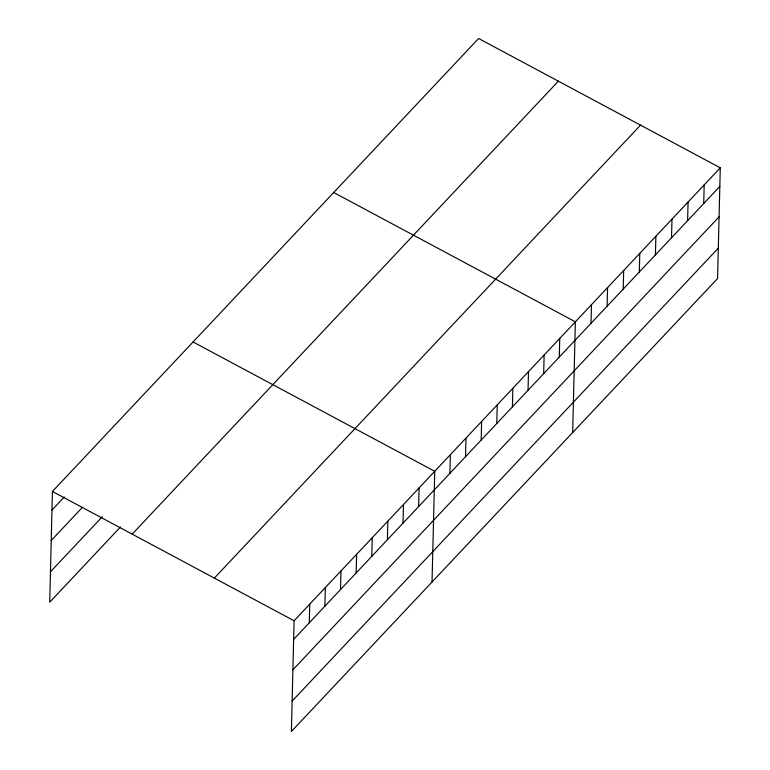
<?xml version="1.0" encoding="UTF-8"?>
<svg xmlns="http://www.w3.org/2000/svg" width="770" height="770" viewBox="0 0 770 770"><rect width="100%" height="100%" fill="white"/><g stroke="black" fill="none" stroke-linecap="round" stroke-linejoin="round"><path stroke-width="1.16" d="M720.277 167.812L294.092 620.774L291.387 731.5L717.573 278.538L720.277 167.812L478.613 38.5L52.427 491.462L49.723 602.188L120.457 527.007M309.271 622.795L309.723 604.171M324.892 606.183L325.344 587.558M340.523 589.579L340.975 570.955M356.144 572.967L356.606 554.342M371.775 556.363L372.228 537.739M387.397 539.751L387.859 521.126M403.028 523.138L403.48 504.514M418.649 506.535L419.111 487.911M432.028 582.024L434.732 471.298L193.068 341.986M449.911 473.319L450.363 454.695M465.532 456.706L465.985 438.082M481.163 440.094L481.616 421.469M496.785 423.49L497.237 404.866M512.416 406.878L512.868 388.253M528.037 390.275L528.499 371.65M543.668 373.662L544.121 355.037M559.29 357.059L559.751 338.425M572.668 432.538L575.373 321.822L333.708 192.51M591.023 323.333L591.476 304.708M607.116 306.219L607.578 287.595M623.219 289.106L623.671 270.482M639.321 271.993L639.774 253.369M655.424 254.889L655.876 236.265M671.517 237.776L671.979 219.152M687.62 220.663L688.072 202.038M703.722 203.549L704.175 184.925M51.975 510.087L64.314 496.977M51.234 540.482L82.486 507.266M50.464 571.792L102.285 516.728M132.18 534.139L558.365 81.177M214.349 578.106L640.524 125.135M293.639 639.398L719.825 186.436M292.898 669.794L719.084 216.832M292.128 701.104L718.314 248.142M52.427 491.462L294.092 620.774"/></g></svg>
